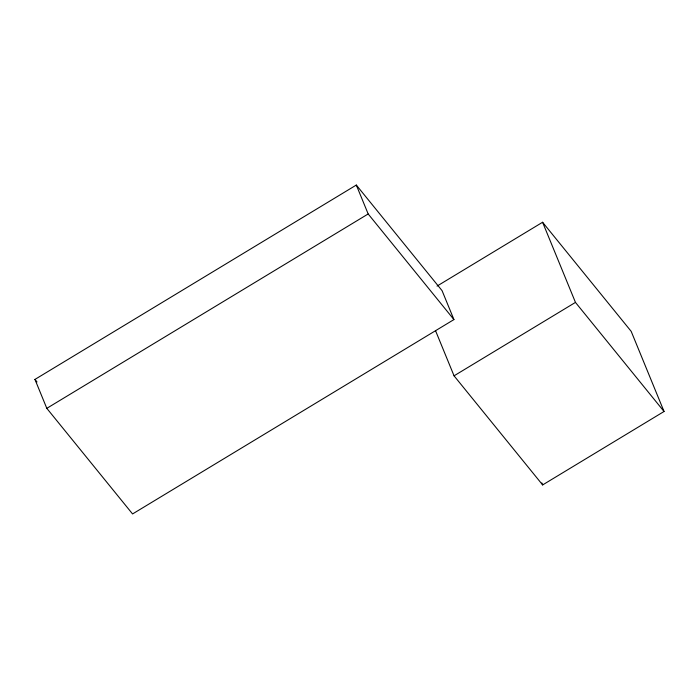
<?xml version="1.0" encoding="UTF-8"?>
<svg xmlns="http://www.w3.org/2000/svg" width="699" height="699" viewBox="0 0 699 699"><rect width="100%" height="100%" fill="white"/><g stroke="black" fill="none" stroke-linecap="round" stroke-linejoin="round"><path stroke-width="1.05" d="M34.95 379.417L356.315 185.052L442.074 290.662L453.931 319.583L132.565 513.948L46.807 408.338L34.95 379.417L37.012 381.951M46.807 408.338L368.172 213.964L356.315 185.052M437.058 286.083L542.59 222.256L631.18 331.352L664.05 411.493L542.642 484.931L454.053 375.826L435.564 330.749M454.053 375.826L575.46 302.396L542.59 222.256M575.46 302.396L664.05 411.493M368.172 213.964L453.931 319.583M541.821 482.922L542.642 484.931"/></g></svg>
